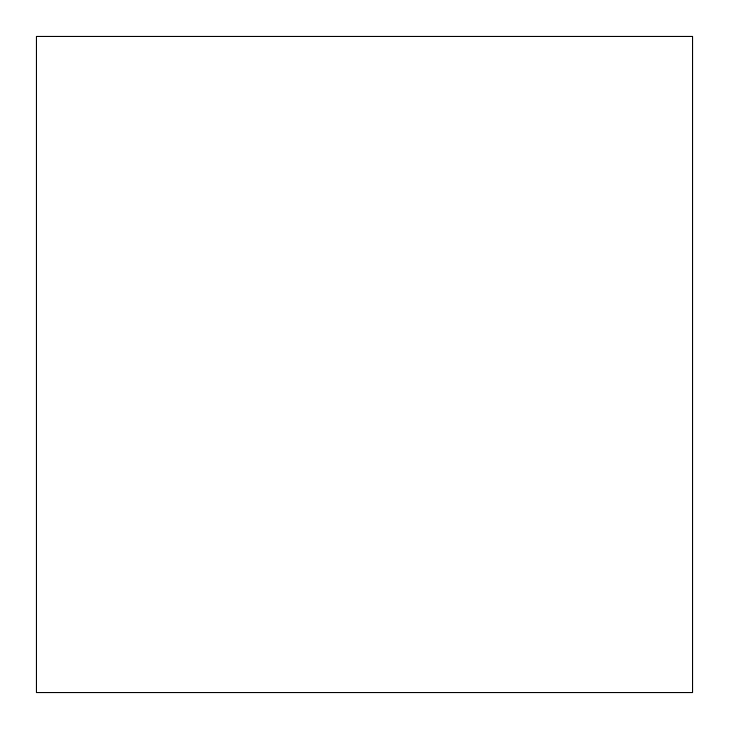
<?xml version="1.0" encoding="UTF-8"?>
<svg xmlns="http://www.w3.org/2000/svg" width="729" height="729" viewBox="0 0 729 729"><rect width="100%" height="100%" fill="white"/><g stroke="black" fill="none" stroke-linecap="round" stroke-linejoin="round"><path stroke-width="1.09" d="M692.55 36.45L36.45 36.45L36.45 692.55L692.55 692.55L692.55 36.45"/></g></svg>
